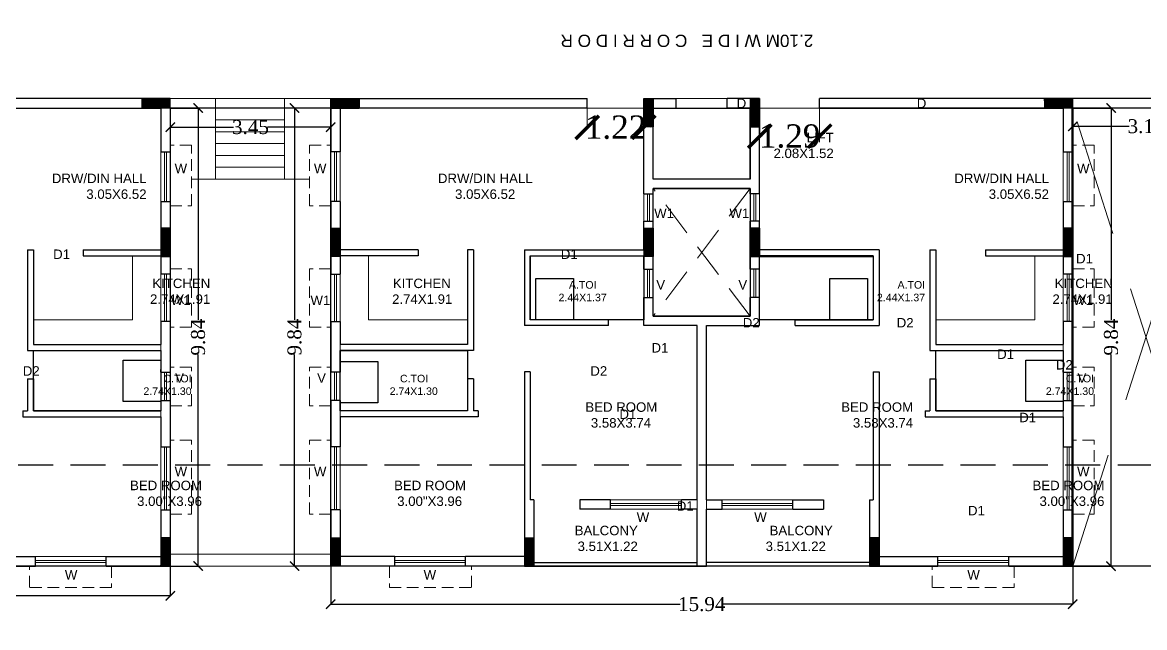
# Model space of a CAD drawing. Header units: metres. Extents: x 0 to 63445, y 32350 to 32804.
# Drawn here: x 63197.13 to 63221.24, y 32778.59 to 32791.59 of the extents above; entities that cross this region are included whole.
import ezdxf

# ---------------------------------------------------------------- set-up
doc = ezdxf.new("R2010")
doc.units = ezdxf.units.M
doc.header["$MEASUREMENT"] = 0
doc.header["$PDMODE"] = 34
doc.header["$PDSIZE"] = -10
for name, pattern in [('CONTINULUS', [0]), ('DASHED', [0.75, 0.5, -0.25]), ('DASHED2', [0.375, 0.25, -0.125])]:
    doc.linetypes.add(name, pattern=pattern)
doc.layers.get('0').update_dxf_attribs({"lineweight": 25})
doc.layers.add('BLK_1_FLR_0_BATH', color=3, linetype='Continuous', plot=False)
doc.layers.add('BLK_1_FLR_0_WATER_CLOSET', color=2, linetype='Continuous', plot=False)
for name, color, linetype, lineweight in [('BLK_1_FLR_0_BLT_UP_AREA', 14, 'DASHED', 9), ('BLK_1_FLR_0_BLT_UP_AREA_DEDUCT', 41, 'DASHED', 9), ('BLK_1_FLR_0_EXIT_WIDTH_DOOR', 7, 'Continuous', 0), ('BLK_1_FLR_0_LIFT_4', 1, 'DASHED', 9), ('BLK_1_FLR_0_UNITFA', 7, 'Continuous', 0), ('colum', 1, 'Continuous', 30), ('COLUMN', 1, 'Continuous', 30), ('DIM', 56, 'Continuous', 20), ('elev', 252, 'Continuous', 20), ('hatch', 251, 'Continuous', 20), ('STEPS', 114, 'Continuous', 20), ('TEXT-2', 65, 'Continuous', 18), ('wall', 7, 'Continuous', 30), ('window', 154, 'Continuous', 9)]:
    doc.layers.add(name, color=color, linetype=linetype, lineweight=lineweight)
doc.layers.add('text', color=65, linetype='Continuous')
doc.styles.add('AutoDCRFont', font='arial.ttf')
doc.styles.get("Standard").update_dxf_attribs({"font": 'arial.ttf', "height": 0.4})
doc.styles.add('TNR', font='times.ttf', dxfattribs={"height": 0.5})
doc.dimstyles.new('ARCHANA', dxfattribs={"dimscale": 0, "dimtxt": 0.5, "dimasz": 0.5, "dimexe": 0, "dimexo": 0, "dimgap": 0, "dimtad": 0, "dimzin": 0, "dimdsep": 46, "dimtxsty": 'TNR', "dimblk": 'ARCHTICK', "dimcen": 0.09, "dimclrd": 36, "dimclre": 36, "dimclrt": 7, "dimadec": 0, "dimazin": 0, "dimtfac": 1, "dimtofl": 0, "dimtmove": 0, "dimatfit": 3, "dimldrblk": 'ARCHTICK', "dimfxl": 1, "dimfrac": 2, "dimtolj": 1, "dimtzin": 0, "dimlwd": -1, "dimlwe": -1, "dimarcsym": 0})

# ---------------------------------------------------------------- blocks, each defined once
blk = doc.blocks.new('A$C7D115503')
at = {"layer": 'COLUMN', "ltscale": 3}
h = blk.add_hatch(dxfattribs=at)
h.set_pattern_fill('ANSI31', color=256, style=0)
h.paths.add_polyline_path([(-14.36, -11.59), (-6.36, -11.59), (-6.36, 12.41), (-14.36, 12.41)])
at = {"layer": 'COLUMN', "ltscale": 0.05}
for p, q in [((-14.36, 12.41), (-6.36, 12.41)), ((-14.36, 12.41), (-14.36, -11.59)), ((-6.36, 12.41), (-6.36, -11.59)), ((-6.36, -11.59), (-14.36, -11.59))]:
    blk.add_line(p, q, dxfattribs=at)
blk = doc.blocks.new('_ArchTick')
at = {"color": 0, "linetype": 'ByBlock', "const_width": 0.15}
blk.add_lwpolyline([(-0.5, -0.5), (0.5, 0.5)], dxfattribs=at)
blk = doc.blocks.new('*D183')
at = {"layer": 'Defpoints', "color": 0, "ltscale": 0.5, "transparency": 16777216}
for p in [(63184.36, 32779.911), (63200.304, 32779.911), (63200.304, 32779.271)]:
    blk.add_point(p, dxfattribs=at)
at = {"layer": 'wall', "color": 36, "ltscale": 0.5, "transparency": 16777216}
for p, q in [((63184.36, 32779.911), (63184.36, 32779.271)), ((63200.304, 32779.911), (63200.304, 32779.271)), ((63184.36, 32779.271), (63191.867, 32779.271)), ((63200.304, 32779.271), (63192.797, 32779.271))]:
    blk.add_line(p, q, dxfattribs=at)
at = {"layer": 'wall', "color": 36, "ltscale": 0.5, "transparency": 16777216, "xscale": 0.2, "yscale": 0.2, "zscale": 0.2, "rotation": 180}
blk.add_blockref('_ArchTick', (63184.36, 32779.271), dxfattribs=at)
at = {"layer": 'wall', "color": 36, "ltscale": 0.5, "transparency": 16777216, "xscale": 0.2, "yscale": 0.2, "zscale": 0.2}
blk.add_blockref('_ArchTick', (63200.304, 32779.271), dxfattribs=at)
at = {"layer": 'wall', "color": 7, "ltscale": 0.5, "transparency": 16777216, "insert": (63192.332, 32779.271), "char_height": 0.5, "attachment_point": 5, "style": 'TNR'}
blk.add_mtext('\\A1;{\\H0.6x;15.94}', dxfattribs=at)
blk = doc.blocks.new('*D184')
at = {"layer": 'Defpoints', "color": 0, "ltscale": 0.5, "transparency": 16777216}
for p in [(63200.304, 32789.75), (63200.902, 32789.75), (63200.304, 32779.912)]:
    blk.add_point(p, dxfattribs=at)
at = {"layer": 'wall', "color": 36, "ltscale": 0.5, "transparency": 16777216}
for p, q in [((63200.304, 32789.75), (63200.902, 32789.75)), ((63200.902, 32789.75), (63200.902, 32785.202)), ((63200.902, 32779.912), (63200.902, 32784.46)), ((63200.304, 32779.912), (63200.902, 32779.912))]:
    blk.add_line(p, q, dxfattribs=at)
at = {"layer": 'wall', "color": 36, "ltscale": 0.5, "transparency": 16777216, "xscale": 0.2, "yscale": 0.2, "zscale": 0.2}
for p, rotation in [((63200.902, 32789.75), 90), ((63200.902, 32779.912), 270)]:
    blk.add_blockref('_ArchTick', p, dxfattribs=dict(at, rotation=rotation))
at = {"layer": 'wall', "color": 7, "ltscale": 0.5, "transparency": 16777216, "insert": (63200.902, 32784.831), "char_height": 0.5, "attachment_point": 5, "rotation": 90, "style": 'TNR'}
blk.add_mtext('\\A1;{\\H0.6x;9.84}', dxfattribs=at)
blk = doc.blocks.new('*D185')
at = {"layer": 'Defpoints', "color": 0, "ltscale": 0.5, "transparency": 16777216}
for p in [(63200.304, 32789.75), (63203.75, 32789.75), (63200.304, 32789.339)]:
    blk.add_point(p, dxfattribs=at)
at = {"layer": 'wall', "color": 36, "ltscale": 0.5, "transparency": 16777216}
for p, q in [((63200.304, 32789.75), (63200.304, 32789.339)), ((63203.75, 32789.75), (63203.75, 32789.339)), ((63200.304, 32789.339), (63201.663, 32789.339)), ((63203.75, 32789.339), (63202.391, 32789.339))]:
    blk.add_line(p, q, dxfattribs=at)
at = {"layer": 'wall', "color": 36, "ltscale": 0.5, "transparency": 16777216, "xscale": 0.2, "yscale": 0.2, "zscale": 0.2, "rotation": 180}
blk.add_blockref('_ArchTick', (63200.304, 32789.339), dxfattribs=at)
at = {"layer": 'wall', "color": 36, "ltscale": 0.5, "transparency": 16777216, "xscale": 0.2, "yscale": 0.2, "zscale": 0.2}
blk.add_blockref('_ArchTick', (63203.75, 32789.339), dxfattribs=at)
at = {"layer": 'wall', "color": 7, "ltscale": 0.5, "transparency": 16777216, "insert": (63202.027, 32789.339), "char_height": 0.5, "attachment_point": 5, "style": 'TNR'}
blk.add_mtext('\\A1;{\\H0.6x;3.45}', dxfattribs=at)
blk = doc.blocks.new('*D186')
at = {"layer": 'Defpoints', "color": 0, "ltscale": 0.5, "transparency": 16777216}
for p in [(63203.75, 32789.75), (63202.973, 32779.912), (63203.75, 32779.912)]:
    blk.add_point(p, dxfattribs=at)
at = {"layer": 'wall', "color": 36, "ltscale": 0.5, "transparency": 16777216}
for p, q in [((63203.75, 32789.75), (63202.973, 32789.75)), ((63202.973, 32789.75), (63202.973, 32785.202)), ((63202.973, 32779.912), (63202.973, 32784.46)), ((63203.75, 32779.912), (63202.973, 32779.912))]:
    blk.add_line(p, q, dxfattribs=at)
at = {"layer": 'wall', "color": 36, "ltscale": 0.5, "transparency": 16777216, "xscale": 0.2, "yscale": 0.2, "zscale": 0.2}
for p, rotation in [((63202.973, 32789.75), 90), ((63202.973, 32779.912), 270)]:
    blk.add_blockref('_ArchTick', p, dxfattribs=dict(at, rotation=rotation))
at = {"layer": 'wall', "color": 7, "ltscale": 0.5, "transparency": 16777216, "insert": (63202.973, 32784.831), "char_height": 0.5, "attachment_point": 5, "rotation": 90, "style": 'TNR'}
blk.add_mtext('\\A1;{\\H0.6x;9.84}', dxfattribs=at)
blk = doc.blocks.new('*D187')
at = {"layer": 'Defpoints', "color": 0, "ltscale": 0.5, "transparency": 16777216}
for p in [(63203.75, 32779.912), (63219.694, 32779.912), (63219.694, 32779.094)]:
    blk.add_point(p, dxfattribs=at)
at = {"layer": 'wall', "color": 36, "ltscale": 0.5, "transparency": 16777216}
for p, q in [((63203.75, 32779.912), (63203.75, 32779.094)), ((63219.694, 32779.912), (63219.694, 32779.094)), ((63203.75, 32779.094), (63211.257, 32779.094)), ((63219.694, 32779.094), (63212.187, 32779.094))]:
    blk.add_line(p, q, dxfattribs=at)
at = {"layer": 'wall', "color": 36, "ltscale": 0.5, "transparency": 16777216, "xscale": 0.2, "yscale": 0.2, "zscale": 0.2, "rotation": 180}
blk.add_blockref('_ArchTick', (63203.75, 32779.094), dxfattribs=at)
at = {"layer": 'wall', "color": 36, "ltscale": 0.5, "transparency": 16777216, "xscale": 0.2, "yscale": 0.2, "zscale": 0.2}
blk.add_blockref('_ArchTick', (63219.694, 32779.094), dxfattribs=at)
at = {"layer": 'wall', "color": 7, "ltscale": 0.5, "transparency": 16777216, "insert": (63211.722, 32779.094), "char_height": 0.5, "attachment_point": 5, "style": 'TNR'}
blk.add_mtext('\\A1;{\\H0.6x;15.94}', dxfattribs=at)
blk = doc.blocks.new('*D188')
at = {"layer": 'Defpoints', "color": 0, "ltscale": 0.5, "transparency": 16777216}
for p in [(63219.694, 32789.75), (63220.518, 32789.75), (63219.694, 32779.911)]:
    blk.add_point(p, dxfattribs=at)
at = {"layer": 'wall', "color": 36, "ltscale": 0.5, "transparency": 16777216}
for p, q in [((63219.694, 32789.75), (63220.518, 32789.75)), ((63220.518, 32789.75), (63220.518, 32785.202)), ((63220.518, 32779.911), (63220.518, 32784.46)), ((63219.694, 32779.911), (63220.518, 32779.911))]:
    blk.add_line(p, q, dxfattribs=at)
at = {"layer": 'wall', "color": 36, "ltscale": 0.5, "transparency": 16777216, "xscale": 0.2, "yscale": 0.2, "zscale": 0.2}
for p, rotation in [((63220.518, 32789.75), 90), ((63220.518, 32779.911), 270)]:
    blk.add_blockref('_ArchTick', p, dxfattribs=dict(at, rotation=rotation))
at = {"layer": 'wall', "color": 7, "ltscale": 0.5, "transparency": 16777216, "insert": (63220.518, 32784.831), "char_height": 0.5, "attachment_point": 5, "rotation": 90, "style": 'TNR'}
blk.add_mtext('\\A1;{\\H0.6x;9.84}', dxfattribs=at)
blk = doc.blocks.new('*D189')
at = {"layer": 'Defpoints', "color": 0, "ltscale": 0.5, "transparency": 16777216}
for p in [(63219.694, 32789.75), (63222.843, 32789.75), (63219.694, 32789.358)]:
    blk.add_point(p, dxfattribs=at)
at = {"layer": 'wall', "color": 36, "ltscale": 0.5, "transparency": 16777216}
for p, q in [((63219.694, 32789.75), (63219.694, 32789.358)), ((63222.843, 32789.75), (63222.843, 32789.358)), ((63219.694, 32789.358), (63220.904, 32789.358)), ((63222.843, 32789.358), (63221.632, 32789.358))]:
    blk.add_line(p, q, dxfattribs=at)
at = {"layer": 'wall', "color": 36, "ltscale": 0.5, "transparency": 16777216, "xscale": 0.2, "yscale": 0.2, "zscale": 0.2, "rotation": 180}
blk.add_blockref('_ArchTick', (63219.694, 32789.358), dxfattribs=at)
at = {"layer": 'wall', "color": 36, "ltscale": 0.5, "transparency": 16777216, "xscale": 0.2, "yscale": 0.2, "zscale": 0.2}
blk.add_blockref('_ArchTick', (63222.843, 32789.358), dxfattribs=at)
at = {"layer": 'wall', "color": 7, "ltscale": 0.5, "transparency": 16777216, "insert": (63221.268, 32789.358), "char_height": 0.5, "attachment_point": 5, "style": 'TNR'}
blk.add_mtext('\\A1;{\\H0.6x;3.15}', dxfattribs=at)
blk = doc.blocks.new('*D487')
at = {"layer": 'Defpoints', "color": 0, "ltscale": 3, "transparency": 16777216}
for p in [(0.832, 32781.665), (63266.619, 32781.665), (0, 32768.914)]:
    blk.add_point(p, dxfattribs=at)
at = {"layer": 'DIM', "ltscale": 3, "transparency": 16777216}
for p, q in [((5.832, 32781.665), (0.832, 32781.665)), ((0.832, 32781.665), (0.832, 32775.684)), ((0.832, 32768.914), (0.832, 32774.895)), ((0, 32768.914), (0.832, 32768.914))]:
    blk.add_line(p, q, dxfattribs=at)
at = {"layer": 'DIM', "ltscale": 3, "transparency": 16777216, "xscale": 0.05, "yscale": 0.05, "zscale": 0.05}
for p, rotation in [((0.832, 32781.665), 90), ((0.832, 32768.914), 270)]:
    blk.add_blockref('_ArchTick', p, dxfattribs=dict(at, rotation=rotation))
at = {"layer": 'DIM', "color": 7, "ltscale": 3, "transparency": 16777216, "insert": (0.832, 32775.289), "char_height": 0.4, "attachment_point": 5, "rotation": 90}
blk.add_mtext('\\A1;{\\H0.6x;12.75}', dxfattribs=at)
blk = doc.blocks.new('*D492')
at = {"layer": 'Defpoints', "color": 0, "ltscale": 3, "transparency": 16777216}
for p in [(0.832, 32800.914), (63266.308, 32800.914), (0, 32788.163)]:
    blk.add_point(p, dxfattribs=at)
at = {"layer": 'DIM', "ltscale": 3, "transparency": 16777216}
for p, q in [((5.832, 32800.914), (0.832, 32800.914)), ((0.832, 32800.914), (0.832, 32794.933)), ((0.832, 32788.163), (0.832, 32794.144)), ((0, 32788.163), (0.832, 32788.163))]:
    blk.add_line(p, q, dxfattribs=at)
at = {"layer": 'DIM', "ltscale": 3, "transparency": 16777216, "xscale": 0.05, "yscale": 0.05, "zscale": 0.05}
for p, rotation in [((0.832, 32800.914), 90), ((0.832, 32788.163), 270)]:
    blk.add_blockref('_ArchTick', p, dxfattribs=dict(at, rotation=rotation))
at = {"layer": 'DIM', "color": 7, "ltscale": 3, "transparency": 16777216, "insert": (0.832, 32794.538), "char_height": 0.4, "attachment_point": 5, "rotation": 90}
blk.add_mtext('\\A1;{\\H0.6x;12.75}', dxfattribs=at)
blk = doc.blocks.new('*D542')
at = {"layer": 'BLK_1_FLR_0_EXIT_WIDTH_DOOR', "color": 36, "ltscale": 0.5, "transparency": 16777216}
for p, q in [((63209.262, 32789.953), (63209.262, 32789.335)), ((63210.477, 32789.953), (63210.477, 32789.335)), ((63209.262, 32789.335), (63209.282, 32789.335)), ((63210.477, 32789.335), (63210.457, 32789.335))]:
    blk.add_line(p, q, dxfattribs=at)
at = {"layer": 'Defpoints', "color": 0, "ltscale": 0.5, "transparency": 16777216}
for p in [(63209.262, 32789.953), (63210.477, 32789.953), (63210.477, 32789.335)]:
    blk.add_point(p, dxfattribs=at)
at = {"layer": 'BLK_1_FLR_0_EXIT_WIDTH_DOOR', "color": 36, "ltscale": 0.5, "transparency": 16777216, "xscale": 0.5, "yscale": 0.5, "zscale": 0.5, "rotation": 180}
blk.add_blockref('_ArchTick', (63209.262, 32789.335), dxfattribs=at)
at = {"layer": 'BLK_1_FLR_0_EXIT_WIDTH_DOOR', "color": 36, "ltscale": 0.5, "transparency": 16777216, "xscale": 0.5, "yscale": 0.5, "zscale": 0.5}
blk.add_blockref('_ArchTick', (63210.477, 32789.335), dxfattribs=at)
at = {"layer": 'BLK_1_FLR_0_EXIT_WIDTH_DOOR', "color": 7, "ltscale": 0.5, "transparency": 16777216, "insert": (63209.87, 32789.335), "char_height": 0.5, "attachment_point": 5, "style": 'TNR'}
blk.add_mtext('\\A1;1.22', dxfattribs=at)
blk = doc.blocks.new('*D544')
at = {"layer": 'BLK_1_FLR_0_EXIT_WIDTH_DOOR', "color": 36, "ltscale": 0.5, "transparency": 16777216}
for p, q in [((63212.967, 32789.953), (63212.967, 32789.145)), ((63214.255, 32789.953), (63214.255, 32789.145)), ((63212.967, 32789.145), (63213.024, 32789.145)), ((63214.255, 32789.145), (63214.198, 32789.145))]:
    blk.add_line(p, q, dxfattribs=at)
at = {"layer": 'Defpoints', "color": 0, "ltscale": 0.5, "transparency": 16777216}
for p in [(63212.967, 32789.953), (63214.255, 32789.953), (63214.255, 32789.145)]:
    blk.add_point(p, dxfattribs=at)
at = {"layer": 'BLK_1_FLR_0_EXIT_WIDTH_DOOR', "color": 36, "ltscale": 0.5, "transparency": 16777216, "xscale": 0.5, "yscale": 0.5, "zscale": 0.5, "rotation": 180}
blk.add_blockref('_ArchTick', (63212.967, 32789.145), dxfattribs=at)
at = {"layer": 'BLK_1_FLR_0_EXIT_WIDTH_DOOR', "color": 36, "ltscale": 0.5, "transparency": 16777216, "xscale": 0.5, "yscale": 0.5, "zscale": 0.5}
blk.add_blockref('_ArchTick', (63214.255, 32789.145), dxfattribs=at)
at = {"layer": 'BLK_1_FLR_0_EXIT_WIDTH_DOOR', "color": 7, "ltscale": 0.5, "transparency": 16777216, "insert": (63213.611, 32789.145), "char_height": 0.5, "attachment_point": 5, "style": 'TNR'}
blk.add_mtext('\\A1;1.29', dxfattribs=at)

msp = doc.modelspace()

# ---------------------------------------------------------------- linework, layer by layer
at = {"layer": 'BLK_1_FLR_0_BATH', "color": 3}
for points in [[(63210.4774, 32785.2034), (63208.0389, 32785.2034), (63208.0389, 32786.575), (63210.4774, 32786.575)], [(63215.4052, 32785.2034), (63212.9667, 32785.2034), (63212.9667, 32786.5623), (63215.4052, 32786.5623)], [(63200.101, 32783.2451), (63197.3615, 32783.2451), (63197.3615, 32784.5417), (63200.101, 32784.5417)], [(63206.6926, 32783.2451), (63203.9532, 32783.2451), (63203.9532, 32784.5417), (63206.6926, 32784.5417)], [(63219.4908, 32783.2451), (63216.7513, 32783.2451), (63216.7513, 32784.5417), (63219.4908, 32784.5417)]]:
    msp.add_lwpolyline(points, close=True, dxfattribs=at)
at = {"layer": 'BLK_1_FLR_0_BLT_UP_AREA', "color": 14, "linetype": 'CONTINULUS', "ltscale": 0.05}
msp.add_lwpolyline([(63184.3347, 32779.9114), (63233.1315, 32779.9114), (63233.1315, 32781.5203), (63233.7411, 32781.5203), (63233.7411, 32783.3703), (63234.2507, 32783.3703), (63234.2507, 32789.8009), (63233.1315, 32789.8009), (63233.1315, 32792.2394), (63234.2507, 32792.2394), (63234.2507, 32798.67), (63233.7411, 32798.67), (63233.7411, 32800.52), (63233.1315, 32800.52), (63233.1315, 32802.1289), (63170.8719, 32802.1289)], dxfattribs=at)
at = {"layer": 'BLK_1_FLR_0_BLT_UP_AREA_DEDUCT', "color": 14, "linetype": 'Continuous'}
for points in [[(63203.7499, 32779.9125), (63200.3042, 32779.9125), (63200.3042, 32789.7501), (63203.7499, 32789.7501)], [(63222.8249, 32779.9114), (63219.6764, 32779.9114), (63219.6764, 32789.7501), (63222.8249, 32789.7501)], [(63212.7634, 32788.0228), (63210.6806, 32788.0228), (63210.6806, 32785.2796), (63212.7634, 32785.2796)]]:
    msp.add_lwpolyline(points, close=True, dxfattribs=at)
at = {"layer": 'BLK_1_FLR_0_LIFT_4', "color": 2, "linetype": 'CONTINULUS', "ltscale": 0.05}
msp.add_lwpolyline([(63212.7634, 32789.7501), (63210.6806, 32789.7501), (63210.6806, 32788.226), (63212.7634, 32788.226)], close=True, dxfattribs=at)
at = {"layer": 'BLK_1_FLR_0_UNITFA', "color": 3, "ltscale": 0.5}
for points in [[(63192.4338, 32779.9887), (63192.4338, 32785.0764), (63193.5768, 32785.0764), (63193.5768, 32789.7501), (63200.101, 32789.7501), (63200.101, 32780.1157), (63196.0661, 32780.1157), (63196.0661, 32779.9887), (63192.4338, 32779.9887)], [(63211.6204, 32779.9887), (63211.6204, 32785.0764), (63210.4773, 32785.0764), (63210.4773, 32789.7501), (63203.9532, 32789.7501), (63203.9532, 32780.1157), (63207.9881, 32780.1157), (63207.9881, 32779.9887), (63211.6204, 32779.9887)], [(63211.8236, 32779.9887), (63211.8236, 32785.0764), (63212.9666, 32785.0764), (63212.9666, 32789.7501), (63219.4908, 32789.7501), (63219.4908, 32780.1157), (63215.4559, 32780.1157), (63215.4559, 32779.9887), (63211.8236, 32779.9887)]]:
    msp.add_lwpolyline(points, close=True, dxfattribs=at)
at = {"layer": 'BLK_1_FLR_0_WATER_CLOSET', "color": 3}
for points in [[(63208.9689, 32785.2034), (63208.1603, 32785.2034), (63208.1603, 32786.0883), (63208.9689, 32786.0883)], [(63215.2804, 32785.2034), (63214.4717, 32785.2034), (63214.4717, 32786.0883), (63215.2804, 32786.0883)], [(63200.101, 32783.4509), (63199.2923, 32783.4509), (63199.2923, 32784.3359), (63200.101, 32784.3359)], [(63204.7619, 32783.4194), (63203.9532, 32783.4194), (63203.9532, 32784.3043), (63204.7619, 32784.3043)], [(63219.4908, 32783.4509), (63218.6821, 32783.4509), (63218.6821, 32784.3359), (63219.4908, 32784.3359)]]:
    msp.add_lwpolyline(points, close=True, dxfattribs=at)
at = {"layer": 'colum', "linetype": 'DASHED2', "ltscale": 3}
msp.add_lwpolyline([(63167.7841, 32782.0871), (63236.3738, 32782.0871)], dxfattribs=at)
at = {"layer": 'elev', "linetype": 'DASHED2', "ltscale": 3}
for p, q in [((63212.7634, 32785.2796), (63210.6806, 32788.0228)), ((63212.7634, 32788.0228), (63210.6806, 32785.2796))]:
    msp.add_line(p, q, dxfattribs=at)
at = {"layer": 'elev', "ltscale": 0.05}
for p, q in [((63199.4914, 32786.575), (63199.4914, 32785.2034)), ((63204.5628, 32786.575), (63204.5628, 32785.2034)), ((63218.8812, 32786.575), (63218.8812, 32785.2034)), ((63197.3615, 32785.2034), (63199.4914, 32785.2034)), ((63206.6926, 32785.2034), (63204.5628, 32785.2034)), ((63216.7513, 32785.2034), (63218.8812, 32785.2034))]:
    msp.add_line(p, q, dxfattribs=at)
at = {"layer": 'hatch'}
for p, q in [((63212.2681, 32789.9533), (63211.0489, 32789.9533)), ((63212.2681, 32789.7501), (63211.0489, 32789.7501))]:
    msp.add_line(p, q, dxfattribs=at)
at = {"layer": 'hatch', "linetype": 'DASHED2', "ltscale": 10}
for p, q in [((63222.8426, 32779.9114), (63219.694, 32789.7501)), ((63219.694, 32779.9125), (63222.8426, 32789.7501))]:
    msp.add_line(p, q, dxfattribs=at)
at = {"layer": 'STEPS'}
for p, q in [((63203.7499, 32789.9533), (63200.3042, 32789.9533)), ((63201.2745, 32789.9533), (63201.2745, 32788.226)), ((63202.7542, 32789.9533), (63202.7542, 32788.226)), ((63203.7499, 32789.7501), (63200.3042, 32789.7501)), ((63202.7542, 32789.4961), (63201.2745, 32789.4961)), ((63202.7542, 32789.2421), (63201.2745, 32789.2421)), ((63202.7542, 32788.9881), (63201.2745, 32788.9881)), ((63202.7542, 32788.7341), (63201.2745, 32788.7341)), ((63202.7542, 32788.4801), (63201.2745, 32788.4801)), ((63201.2745, 32788.226), (63200.7614, 32788.226)), ((63202.7542, 32788.226), (63201.2745, 32788.226)), ((63202.7542, 32788.226), (63203.2927, 32788.226)), ((63200.3042, 32780.1665), (63203.7499, 32780.1665)), ((63200.3042, 32779.9125), (63203.7499, 32779.9125))]:
    msp.add_line(p, q, dxfattribs=at)
at = {"layer": 'wall', "ltscale": 0.5}
for p, q in [((63199.6946, 32789.9533), (63194.7922, 32789.9533)), ((63204.3596, 32789.9533), (63209.262, 32789.9533))]:
    msp.add_line(p, q, dxfattribs=at)
at = {"layer": 'wall', "ltscale": 0.05}
for p, q in [((63209.262, 32789.7501), (63209.262, 32789.9533)), ((63210.4773, 32787.9045), (63210.4773, 32789.9533)), ((63212.9666, 32787.9045), (63212.9666, 32789.9533)), ((63214.2547, 32789.7501), (63214.2547, 32789.9533)), ((63194.7922, 32789.7501), (63200.101, 32789.7501)), ((63200.101, 32789.7501), (63200.101, 32788.8121)), ((63200.3042, 32789.7501), (63200.3042, 32788.8121)), ((63203.7499, 32789.7501), (63203.7499, 32788.8121)), ((63203.9532, 32789.7501), (63203.9532, 32788.8121)), ((63209.262, 32789.7501), (63203.9532, 32789.7501)), ((63210.6806, 32788.226), (63210.6806, 32789.7501)), ((63212.7634, 32788.226), (63212.7634, 32789.7501)), ((63214.2547, 32789.7501), (63219.4908, 32789.7501)), ((63219.4908, 32789.7501), (63219.4908, 32788.8121)), ((63219.694, 32789.7501), (63219.694, 32788.8121)), ((63210.6806, 32787.9045), (63210.6806, 32788.0228)), ((63212.7634, 32787.9045), (63212.7634, 32788.0228)), ((63200.101, 32787.7452), (63200.101, 32786.702)), ((63200.3042, 32787.7452), (63200.3042, 32786.1815)), ((63203.7499, 32787.7452), (63203.7499, 32786.1815)), ((63203.9532, 32787.7452), (63203.9532, 32786.702)), ((63219.4908, 32787.7452), (63219.4908, 32786.702)), ((63219.694, 32787.7452), (63219.694, 32786.1815)), ((63210.4773, 32786.702), (63210.4773, 32787.3203)), ((63210.6806, 32786.2873), (63210.6806, 32787.3203)), ((63212.7634, 32786.2873), (63212.7634, 32787.3203)), ((63212.9666, 32786.702), (63212.9666, 32787.3203)), ((63197.2345, 32786.702), (63197.2345, 32784.5417)), ((63197.2345, 32786.702), (63197.3615, 32786.702)), ((63197.3615, 32786.702), (63197.3615, 32784.6687)), ((63198.4283, 32786.702), (63198.4283, 32786.575)), ((63198.4283, 32786.702), (63200.101, 32786.702)), ((63205.6258, 32786.702), (63203.9532, 32786.702)), ((63205.6258, 32786.702), (63205.6258, 32786.575)), ((63206.6926, 32786.702), (63206.6926, 32784.6687)), ((63206.8196, 32786.702), (63206.6926, 32786.702)), ((63206.8196, 32786.702), (63206.8196, 32784.5417)), ((63207.9119, 32786.702), (63207.9119, 32785.0764)), ((63207.9119, 32786.702), (63210.4773, 32786.702)), ((63215.5321, 32786.702), (63212.9666, 32786.702)), ((63215.5321, 32786.702), (63215.5321, 32785.0764)), ((63216.6243, 32786.702), (63216.6243, 32784.5417)), ((63216.6243, 32786.702), (63216.7513, 32786.702)), ((63216.7513, 32786.702), (63216.7513, 32784.6687)), ((63217.8182, 32786.702), (63217.8182, 32786.575)), ((63217.8182, 32786.702), (63219.4908, 32786.702)), ((63198.4283, 32786.575), (63200.101, 32786.575)), ((63200.101, 32786.575), (63200.101, 32786.1815)), ((63203.9532, 32786.575), (63203.9532, 32786.1815)), ((63205.6258, 32786.575), (63203.9532, 32786.575)), ((63208.0389, 32786.575), (63208.0389, 32785.2034)), ((63208.0389, 32786.575), (63210.4773, 32786.575)), ((63210.4773, 32786.2873), (63210.4773, 32786.575)), ((63215.4051, 32786.575), (63212.9666, 32786.575)), ((63212.9666, 32786.2873), (63212.9666, 32786.575)), ((63215.4051, 32786.575), (63215.4051, 32785.2034)), ((63217.8182, 32786.575), (63219.4908, 32786.575)), ((63219.4908, 32786.575), (63219.4908, 32786.1815)), ((63210.4773, 32785.0764), (63210.4773, 32785.6777)), ((63210.6806, 32785.2796), (63210.6806, 32785.6777)), ((63212.7634, 32785.2796), (63212.7634, 32785.6777)), ((63212.9666, 32785.0764), (63212.9666, 32785.6777)), ((63209.7153, 32785.2034), (63208.0389, 32785.2034)), ((63209.7153, 32785.0764), (63209.7153, 32785.2034)), ((63210.6806, 32785.2796), (63212.7634, 32785.2796)), ((63213.7286, 32785.2034), (63215.4051, 32785.2034)), ((63213.7286, 32785.0764), (63213.7286, 32785.2034)), ((63200.101, 32785.1655), (63200.101, 32784.6687)), ((63200.3042, 32785.1655), (63200.3042, 32784.0767)), ((63203.7499, 32785.1655), (63203.7499, 32784.0767)), ((63203.9532, 32785.1655), (63203.9532, 32784.6687)), ((63209.7153, 32785.0764), (63207.9119, 32785.0764)), ((63211.6204, 32785.0764), (63210.4773, 32785.0764)), ((63211.6204, 32781.3349), (63211.6204, 32785.0764)), ((63211.6204, 32781.3349), (63211.6204, 32785.0764)), ((63211.8236, 32785.0764), (63212.9666, 32785.0764)), ((63211.8236, 32781.3349), (63211.8236, 32785.0764)), ((63211.8236, 32781.3349), (63211.8236, 32785.0764)), ((63213.7286, 32785.0764), (63215.5321, 32785.0764)), ((63219.4908, 32785.1655), (63219.4908, 32784.6687)), ((63219.694, 32785.1655), (63219.694, 32784.0767)), ((63197.2345, 32784.5417), (63200.101, 32784.5417)), ((63197.3615, 32784.6687), (63200.101, 32784.6687)), ((63200.101, 32784.5417), (63200.101, 32784.0767)), ((63206.6926, 32784.6687), (63203.9532, 32784.6687)), ((63203.9532, 32784.5417), (63203.9532, 32784.0767)), ((63206.8196, 32784.5417), (63203.9532, 32784.5417)), ((63216.6243, 32784.5417), (63219.4908, 32784.5417)), ((63216.7513, 32784.6687), (63219.4908, 32784.6687)), ((63219.4908, 32784.5417), (63219.4908, 32784.0767)), ((63208.0389, 32784.0857), (63207.9119, 32784.0857)), ((63208.0389, 32784.0857), (63207.9119, 32784.0857)), ((63207.9119, 32784.0857), (63207.9119, 32780.5221)), ((63208.0389, 32784.0857), (63208.0389, 32781.3349)), ((63215.4051, 32784.0857), (63215.5321, 32784.0857)), ((63215.4051, 32784.0857), (63215.5321, 32784.0857)), ((63215.4051, 32784.0857), (63215.4051, 32781.3349)), ((63215.5321, 32784.0857), (63215.5321, 32780.5221)), ((63197.2345, 32783.9321), (63197.3615, 32783.9321)), ((63197.2345, 32783.9321), (63197.2345, 32783.2451)), ((63197.3615, 32783.9321), (63197.3615, 32783.2451)), ((63206.8196, 32783.9321), (63206.6926, 32783.9321)), ((63206.6926, 32783.9321), (63206.6926, 32783.2451)), ((63206.8196, 32783.9321), (63206.8196, 32783.2451)), ((63216.6243, 32783.9321), (63216.7513, 32783.9321)), ((63216.6243, 32783.9321), (63216.6243, 32783.2451)), ((63216.7513, 32783.9321), (63216.7513, 32783.2451)), ((63200.101, 32783.4671), (63200.101, 32783.2451)), ((63200.3042, 32783.4671), (63200.3042, 32782.4736)), ((63203.7499, 32783.4671), (63203.7499, 32782.4736)), ((63203.9532, 32783.4671), (63203.9532, 32783.2451)), ((63219.4908, 32783.4671), (63219.4908, 32783.2451)), ((63219.694, 32783.4671), (63219.694, 32782.4736)), ((63197.1329, 32783.2451), (63197.2345, 32783.2451)), ((63197.1329, 32783.2451), (63197.1329, 32783.1181)), ((63197.1329, 32783.1181), (63200.101, 32783.1181)), ((63197.2345, 32783.1181), (63200.101, 32783.1181)), ((63197.3615, 32783.2451), (63200.101, 32783.2451)), ((63197.3615, 32783.2451), (63200.101, 32783.2451)), ((63200.101, 32783.1181), (63200.101, 32782.4736)), ((63206.6926, 32783.2451), (63203.9532, 32783.2451)), ((63206.6926, 32783.2451), (63203.9532, 32783.2451)), ((63203.9532, 32783.1181), (63203.9532, 32782.4736)), ((63206.8196, 32783.1181), (63203.9532, 32783.1181)), ((63206.9212, 32783.1181), (63203.9532, 32783.1181)), ((63206.9212, 32783.2451), (63206.8196, 32783.2451)), ((63206.9212, 32783.2451), (63206.9212, 32783.1181)), ((63216.5227, 32783.2451), (63216.6243, 32783.2451)), ((63216.5227, 32783.2451), (63216.5227, 32783.1181)), ((63216.5227, 32783.1181), (63219.4908, 32783.1181)), ((63216.6243, 32783.1181), (63219.4908, 32783.1181)), ((63216.7513, 32783.2451), (63219.4908, 32783.2451)), ((63216.7513, 32783.2451), (63219.4908, 32783.2451)), ((63219.4908, 32783.1181), (63219.4908, 32782.4736)), ((63208.1151, 32781.3349), (63208.0389, 32781.3349)), ((63208.1151, 32781.3349), (63208.1151, 32780.5221)), ((63209.7616, 32781.3349), (63209.1057, 32781.3349)), ((63209.1057, 32781.3349), (63209.1057, 32781.1317)), ((63211.6204, 32781.3349), (63211.2857, 32781.3349)), ((63211.8236, 32781.3349), (63212.1583, 32781.3349)), ((63213.6823, 32781.3349), (63214.3383, 32781.3349)), ((63214.3383, 32781.3349), (63214.3383, 32781.1317)), ((63215.3289, 32781.3349), (63215.4051, 32781.3349)), ((63215.3289, 32781.3349), (63215.3289, 32780.5221)), ((63200.101, 32781.1199), (63200.101, 32780.1157)), ((63200.3042, 32781.1199), (63200.3042, 32779.9125)), ((63203.7499, 32781.1199), (63203.7499, 32779.9125)), ((63203.9532, 32781.1199), (63203.9532, 32780.1157)), ((63209.7616, 32781.1317), (63209.1057, 32781.1317)), ((63211.6204, 32781.1317), (63211.2857, 32781.1317)), ((63211.6204, 32779.9125), (63211.6204, 32781.1317)), ((63211.6204, 32779.9125), (63211.6204, 32781.1317)), ((63211.8236, 32781.1317), (63212.1583, 32781.1317)), ((63211.8236, 32779.9125), (63211.8236, 32781.1317)), ((63211.8236, 32779.9125), (63211.8236, 32781.1317)), ((63213.6823, 32781.1317), (63214.3383, 32781.1317)), ((63219.4908, 32781.1199), (63219.4908, 32780.1157)), ((63219.694, 32781.1199), (63219.694, 32779.9125)), ((63207.9119, 32780.5221), (63207.9119, 32779.9125)), ((63207.9881, 32780.5221), (63207.9881, 32779.9887)), ((63215.4559, 32780.5221), (63215.4559, 32779.9887)), ((63215.5321, 32780.5221), (63215.5321, 32779.9125)), ((63196.1423, 32780.1157), (63197.4045, 32780.1157)), ((63198.9285, 32780.1157), (63200.101, 32780.1157)), ((63198.9285, 32780.1157), (63198.9285, 32780.103)), ((63205.1256, 32780.1157), (63203.9532, 32780.1157)), ((63205.1256, 32780.1157), (63205.1256, 32780.103)), ((63207.9119, 32780.1157), (63206.6496, 32780.1157)), ((63215.5321, 32780.1157), (63216.7943, 32780.1157)), ((63218.3184, 32780.1157), (63219.4908, 32780.1157)), ((63218.3184, 32780.1157), (63218.3184, 32780.103)), ((63196.1423, 32779.9125), (63197.4045, 32779.9125)), ((63198.9285, 32779.9125), (63200.3042, 32779.9125)), ((63205.1256, 32779.9125), (63203.7499, 32779.9125)), ((63207.9119, 32779.9125), (63206.6496, 32779.9125)), ((63207.9119, 32779.9125), (63211.6204, 32779.9125)), ((63207.9881, 32779.9887), (63211.6204, 32779.9887)), ((63211.8236, 32779.9125), (63211.6204, 32779.9125)), ((63211.6204, 32779.9125), (63211.8236, 32779.9125)), ((63211.6204, 32779.9125), (63211.8236, 32779.9125)), ((63211.8236, 32779.9125), (63211.6204, 32779.9125)), ((63215.4559, 32779.9887), (63211.8236, 32779.9887)), ((63215.5321, 32779.9125), (63211.8236, 32779.9125)), ((63215.5321, 32779.9125), (63216.7943, 32779.9125)), ((63218.3184, 32779.9125), (63219.694, 32779.9125))]:
    msp.add_line(p, q, dxfattribs=at)
at = {"layer": 'wall'}
for p, q in [((63210.4773, 32789.9533), (63211.1759, 32789.9533)), ((63211.1759, 32789.7501), (63211.1759, 32789.9533)), ((63212.9666, 32789.9533), (63212.2681, 32789.9533)), ((63212.2681, 32789.7501), (63212.2681, 32789.9533)), ((63222.8426, 32789.9533), (63214.2547, 32789.9533)), ((63210.6806, 32789.7501), (63211.1759, 32789.7501)), ((63212.7634, 32789.7501), (63212.2681, 32789.7501)), ((63222.8426, 32789.7501), (63214.2547, 32789.7501)), ((63212.7634, 32788.226), (63210.6806, 32788.226)), ((63212.7634, 32788.0228), (63210.6806, 32788.0228)), ((63222.8426, 32779.9114), (63219.694, 32779.9114))]:
    msp.add_line(p, q, dxfattribs=at)
at = {"layer": 'wall', "ltscale": 3}
for p, q in [((63200.101, 32788.8121), (63200.3042, 32788.8121)), ((63203.9532, 32788.8121), (63203.7499, 32788.8121)), ((63219.4908, 32788.8121), (63219.694, 32788.8121)), ((63210.4773, 32787.9045), (63210.6806, 32787.9045)), ((63212.9666, 32787.9045), (63212.7634, 32787.9045)), ((63200.101, 32787.7452), (63200.3042, 32787.7452)), ((63203.9532, 32787.7452), (63203.7499, 32787.7452)), ((63219.4908, 32787.7452), (63219.694, 32787.7452)), ((63210.4773, 32787.3203), (63210.6806, 32787.3203)), ((63212.9666, 32787.3203), (63212.7634, 32787.3203)), ((63200.3042, 32786.1815), (63200.101, 32786.1815)), ((63203.7499, 32786.1815), (63203.9532, 32786.1815)), ((63210.4773, 32786.2873), (63210.6806, 32786.2873)), ((63212.9666, 32786.2873), (63212.7634, 32786.2873)), ((63219.694, 32786.1815), (63219.4908, 32786.1815)), ((63210.4773, 32785.6777), (63210.6806, 32785.6777)), ((63212.9666, 32785.6777), (63212.7634, 32785.6777)), ((63200.3042, 32785.1655), (63200.101, 32785.1655)), ((63203.7499, 32785.1655), (63203.9532, 32785.1655)), ((63219.694, 32785.1655), (63219.4908, 32785.1655)), ((63200.101, 32784.0767), (63200.3042, 32784.0767)), ((63203.9532, 32784.0767), (63203.7499, 32784.0767)), ((63219.4908, 32784.0767), (63219.694, 32784.0767)), ((63200.101, 32783.4671), (63200.3042, 32783.4671)), ((63203.9532, 32783.4671), (63203.7499, 32783.4671)), ((63219.4908, 32783.4671), (63219.694, 32783.4671)), ((63200.101, 32782.4736), (63200.3042, 32782.4736)), ((63203.9532, 32782.4736), (63203.7499, 32782.4736)), ((63219.4908, 32782.4736), (63219.694, 32782.4736)), ((63209.7616, 32781.1317), (63209.7616, 32781.3349)), ((63211.2857, 32781.1317), (63211.2857, 32781.3349)), ((63212.1583, 32781.1317), (63212.1583, 32781.3349)), ((63213.6823, 32781.1317), (63213.6823, 32781.3349)), ((63200.101, 32781.1199), (63200.3042, 32781.1199)), ((63203.9532, 32781.1199), (63203.7499, 32781.1199)), ((63219.4908, 32781.1199), (63219.694, 32781.1199)), ((63197.4045, 32779.9125), (63197.4045, 32780.1157)), ((63198.9285, 32779.9125), (63198.9285, 32780.1157)), ((63205.1256, 32779.9125), (63205.1256, 32780.1157)), ((63206.6496, 32779.9125), (63206.6496, 32780.1157)), ((63216.7943, 32779.9125), (63216.7943, 32780.1157)), ((63218.3184, 32779.9125), (63218.3184, 32780.1157))]:
    msp.add_line(p, q, dxfattribs=at)
at = {"layer": 'wall', "ltscale": 0.1}
for p, q in [((63210.4773, 32786.2873), (63210.4773, 32786.345)), ((63212.9666, 32786.2873), (63212.9666, 32786.345)), ((63200.101, 32784.0767), (63200.101, 32784.1344)), ((63203.9532, 32784.0767), (63203.9532, 32784.1344)), ((63219.4908, 32784.0767), (63219.4908, 32784.1344))]:
    msp.add_line(p, q, dxfattribs=at)
at = {"layer": 'wall', "ltscale": 0.5}
msp.add_lwpolyline([(63222.8426, 32789.7501), (63219.694, 32789.7501), (63219.694, 32779.9114), (63203.7499, 32779.9125), (63203.7499, 32789.7501), (63200.3042, 32789.7501), (63200.3042, 32779.9114), (63184.3601, 32779.9114)], dxfattribs=at)
for points in [[(63210.6806, 32789.7501), (63212.7634, 32789.7501), (63212.7634, 32788.226), (63210.6806, 32788.226)], [(63210.6806, 32788.0228), (63212.7634, 32788.0228), (63212.7634, 32785.2796), (63210.6806, 32785.2796)]]:
    msp.add_lwpolyline(points, close=True, dxfattribs=at)
at = {"layer": 'window'}
for p, q in [((63200.101, 32788.8121), (63200.101, 32787.7452)), ((63200.1809, 32788.8068), (63200.1809, 32787.7462)), ((63200.2242, 32788.8068), (63200.2243, 32787.7462)), ((63200.3042, 32788.8068), (63200.3042, 32787.7462)), ((63203.7499, 32788.8068), (63203.7499, 32787.7462)), ((63203.8299, 32788.8068), (63203.8299, 32787.7462)), ((63203.8732, 32788.8068), (63203.8732, 32787.7462)), ((63203.9532, 32788.8121), (63203.9532, 32787.7452)), ((63219.4908, 32788.8121), (63219.4908, 32787.7452)), ((63219.5708, 32788.8068), (63219.5708, 32787.7462)), ((63219.6141, 32788.8068), (63219.6141, 32787.7462)), ((63219.694, 32788.8068), (63219.694, 32787.7462)), ((63210.4773, 32787.9045), (63210.4773, 32787.3212)), ((63210.5573, 32787.8992), (63210.5573, 32787.3212)), ((63210.6006, 32787.8992), (63210.6006, 32787.3212)), ((63210.6806, 32787.8992), (63210.6806, 32787.3212)), ((63212.7634, 32787.8992), (63212.7634, 32787.3212)), ((63212.8433, 32787.8992), (63212.8433, 32787.3212)), ((63212.8867, 32787.8992), (63212.8867, 32787.3212)), ((63212.9666, 32787.9045), (63212.9666, 32787.3212)), ((63200.101, 32785.1655), (63200.101, 32786.1815)), ((63200.1809, 32785.1655), (63200.1809, 32786.1815)), ((63200.2242, 32785.1655), (63200.2242, 32786.1815)), ((63200.3042, 32785.1655), (63200.3042, 32786.1815)), ((63203.7499, 32785.1655), (63203.7499, 32786.1815)), ((63203.8299, 32785.1655), (63203.8299, 32786.1815)), ((63203.8732, 32785.1655), (63203.8732, 32786.1815)), ((63203.9532, 32785.1655), (63203.9532, 32786.1815)), ((63210.4773, 32786.2873), (63210.4773, 32786.2873)), ((63210.4773, 32786.2873), (63210.4773, 32785.6786)), ((63210.5573, 32786.2873), (63210.5573, 32785.6786)), ((63210.6006, 32786.2873), (63210.6006, 32785.6786)), ((63210.6806, 32786.2873), (63210.6806, 32785.6786)), ((63212.7634, 32786.2873), (63212.7634, 32785.6786)), ((63212.8433, 32786.2873), (63212.8433, 32785.6786)), ((63212.8867, 32786.2873), (63212.8867, 32785.6786)), ((63212.9666, 32786.2873), (63212.9666, 32786.2873)), ((63212.9666, 32786.2873), (63212.9666, 32785.6786)), ((63219.4908, 32785.1655), (63219.4908, 32786.1815)), ((63219.5708, 32785.1655), (63219.5708, 32786.1815)), ((63219.6141, 32785.1655), (63219.6141, 32786.1815)), ((63219.694, 32785.1655), (63219.694, 32786.1815)), ((63210.4773, 32785.6786), (63210.4773, 32785.6777)), ((63210.5573, 32785.6786), (63210.5573, 32785.6777)), ((63210.6007, 32785.6786), (63210.6007, 32785.6777)), ((63210.6806, 32785.6786), (63210.6806, 32785.6777)), ((63212.7634, 32785.6786), (63212.7634, 32785.6777)), ((63212.8433, 32785.6786), (63212.8433, 32785.6777)), ((63212.8866, 32785.6786), (63212.8866, 32785.6777)), ((63212.9666, 32785.6786), (63212.9666, 32785.6777)), ((63200.101, 32784.0767), (63200.1009, 32783.4671)), ((63200.181, 32784.0767), (63200.1809, 32783.4671)), ((63200.2243, 32784.0767), (63200.2243, 32783.4671)), ((63200.3042, 32784.0767), (63200.3041, 32783.4671)), ((63203.7499, 32784.0767), (63203.75, 32783.4671)), ((63203.8298, 32784.0767), (63203.8299, 32783.4671)), ((63203.8732, 32784.0767), (63203.8732, 32783.4671)), ((63203.9532, 32784.0767), (63203.9532, 32783.4671)), ((63219.4908, 32784.0767), (63219.4908, 32783.4671)), ((63219.5708, 32784.0767), (63219.5708, 32783.4671)), ((63219.6141, 32784.0767), (63219.6141, 32783.4671)), ((63219.694, 32784.0767), (63219.694, 32783.4671)), ((63200.101, 32783.468), (63200.101, 32783.4671)), ((63200.181, 32783.468), (63200.181, 32783.4671)), ((63200.2243, 32783.468), (63200.2243, 32783.4671)), ((63200.3042, 32783.468), (63200.3042, 32783.4671)), ((63203.7499, 32783.468), (63203.7499, 32783.4671)), ((63203.8298, 32783.468), (63203.8298, 32783.4671)), ((63203.8732, 32783.468), (63203.8732, 32783.4671)), ((63203.9532, 32783.468), (63203.9532, 32783.4671)), ((63219.4908, 32783.468), (63219.4908, 32783.4671)), ((63219.5708, 32783.468), (63219.5708, 32783.4671)), ((63219.6141, 32783.468), (63219.6141, 32783.4671)), ((63219.694, 32783.468), (63219.694, 32783.4671)), ((63200.101, 32782.4736), (63200.101, 32781.1199)), ((63200.1809, 32782.4736), (63200.1809, 32781.1199)), ((63200.2243, 32782.4736), (63200.2243, 32781.1199)), ((63200.3042, 32782.4736), (63200.3042, 32781.1199)), ((63203.7499, 32782.4736), (63203.7499, 32781.1199)), ((63203.8299, 32782.4736), (63203.8299, 32781.1199)), ((63203.8732, 32782.4736), (63203.8732, 32781.1199)), ((63203.9532, 32782.4736), (63203.9532, 32781.1199)), ((63219.4908, 32782.4736), (63219.4908, 32781.1199)), ((63219.5708, 32782.4736), (63219.5708, 32781.1199)), ((63219.6141, 32782.4736), (63219.6141, 32781.1199)), ((63219.694, 32782.4736), (63219.694, 32781.1199)), ((63211.2857, 32781.3349), (63209.7625, 32781.3349)), ((63212.1583, 32781.3349), (63213.6814, 32781.3349)), ((63211.2857, 32781.1317), (63209.7616, 32781.1317)), ((63211.2857, 32781.255), (63209.7625, 32781.255)), ((63211.2857, 32781.2117), (63209.7625, 32781.2117)), ((63212.1583, 32781.255), (63213.6814, 32781.255)), ((63212.1583, 32781.2117), (63213.6814, 32781.2117)), ((63212.1583, 32781.1317), (63213.6823, 32781.1317)), ((63197.4045, 32780.1157), (63198.9276, 32780.1157)), ((63206.6496, 32780.1157), (63205.1265, 32780.1157)), ((63216.7943, 32780.1157), (63218.3175, 32780.1157)), ((63197.4045, 32780.0357), (63198.9276, 32780.0357)), ((63197.4045, 32779.9924), (63198.9276, 32779.9924)), ((63197.4045, 32779.9125), (63198.9276, 32779.9125)), ((63206.6496, 32780.0357), (63205.1265, 32780.0357)), ((63206.6496, 32779.9924), (63205.1265, 32779.9924)), ((63206.6496, 32779.9125), (63205.1265, 32779.9125)), ((63216.7943, 32780.0357), (63218.3175, 32780.0357)), ((63216.7943, 32779.9924), (63218.3175, 32779.9924)), ((63216.7943, 32779.9125), (63218.3175, 32779.9125))]:
    msp.add_line(p, q, dxfattribs=at)
at = {"layer": 'window', "color": 8, "linetype": 'DASHED2'}
for points in [[(63200.3042, 32787.6515), (63200.7614, 32787.6515), (63200.7614, 32788.9564), (63200.3042, 32788.9564)], [(63203.7499, 32787.6515), (63203.2927, 32787.6515), (63203.2927, 32788.9564), (63203.7499, 32788.9564)], [(63219.694, 32787.6515), (63220.1512, 32787.6515), (63220.1512, 32788.9564), (63219.694, 32788.9564)], [(63200.3042, 32786.2958), (63200.7614, 32786.2958), (63200.7614, 32785.0417), (63200.3042, 32785.0417)], [(63203.7499, 32786.2958), (63203.2927, 32786.2958), (63203.2927, 32785.0417), (63203.7499, 32785.0417)], [(63219.694, 32786.2958), (63220.1512, 32786.2958), (63220.1512, 32785.0417), (63219.694, 32785.0417)], [(63200.3042, 32783.3519), (63200.7614, 32783.3519), (63200.7614, 32784.1859), (63200.3042, 32784.1859)], [(63203.7499, 32783.3519), (63203.2927, 32783.3519), (63203.2927, 32784.1859), (63203.7499, 32784.1859)], [(63219.694, 32783.3519), (63220.1512, 32783.3519), (63220.1512, 32784.1859), (63219.694, 32784.1859)], [(63200.3042, 32781.0262), (63200.7614, 32781.0262), (63200.7614, 32782.6179), (63200.3042, 32782.6179)], [(63203.7499, 32781.0262), (63203.2927, 32781.0262), (63203.2927, 32782.6179), (63203.7499, 32782.6179)], [(63219.694, 32781.0262), (63220.1512, 32781.0262), (63220.1512, 32782.6179), (63219.694, 32782.6179)], [(63199.0428, 32779.9125), (63199.0428, 32779.4553), (63197.2806, 32779.4553), (63197.2806, 32779.9125)], [(63205.0114, 32779.9125), (63205.0114, 32779.4553), (63206.7735, 32779.4553), (63206.7735, 32779.9125)], [(63218.4326, 32779.9125), (63218.4326, 32779.4553), (63216.6705, 32779.4553), (63216.6705, 32779.9125)]]:
    msp.add_lwpolyline(points, dxfattribs=at)

# ---------------------------------------------------------------- block references
at = {"layer": 'COLUMN', "ltscale": 0.05, "yscale": 0.025400733691282, "zscale": 0.025400733691282}
for p, xscale, rotation in [((63199.9888, 32790.1149), -0.025400733691282, 270), ((63204.0653, 32790.1149), 0.025400733691282, 90), ((63219.3787, 32790.1149), -0.025400733691282, 270)]:
    msp.add_blockref('A$C7D115503', p, dxfattribs=dict(at, xscale=xscale, rotation=rotation))
for p, xscale in [((63210.8422, 32789.638), 0.025400733691282), ((63212.6018, 32789.638), -0.025400733691282), ((63199.9394, 32786.8566), -0.025400733691282), ((63204.1148, 32786.8566), 0.025400733691282), ((63210.8422, 32786.8566), 0.025400733691282), ((63212.6018, 32786.8566), -0.025400733691282), ((63219.3292, 32786.8566), -0.025400733691282), ((63199.9394, 32780.2068), -0.025400733691282), ((63204.1148, 32780.2068), 0.025400733691282), ((63208.2767, 32780.2068), 0.025400733691282), ((63215.1673, 32780.2068), -0.025400733691282), ((63219.3292, 32780.2068), -0.025400733691282)]:
    msp.add_blockref('A$C7D115503', p, dxfattribs=dict(at, xscale=xscale))

# ---------------------------------------------------------------- texts
at = {"layer": 'text', "insert": (63208.6868, 32791.3298), "char_height": 0.264168, "width": 7.000896, "attachment_point": 9, "rotation": 180}
msp.add_mtext('2.10M W I D E   C O R R I D O R', dxfattribs=at)
at = {"layer": 'text'}
for s, insert, char_height, width, attachment_point in [('D', (63212.6787, 32789.9533), 0.2032, 5.867919, 3), ('D', (63216.5485, 32789.9533), 0.2032, 5.867919, 3), ('LIFT\\P2.08X1.52', (63214.5587, 32788.6732), 0.20321, 5.537709, 9), ('DRW/DIN HALL\\P3.05X6.52', (63199.793, 32787.7968), 0.203206, 5.588511, 9), ('\\pi1.79292;DRW/DIN HALL\\P\\pi2.16052;3.05X6.52', (63204.2611, 32787.7968), 0.203206, 5.588511, 7), ('DRW/DIN HALL\\P3.05X6.52', (63219.1829, 32787.7968), 0.203206, 5.588511, 9), ('\\pi2.78953;D1', (63194.9969, 32786.7123), 0.203206, 5.867919, 1), ('D1', (63209.0572, 32786.7123), 0.20321, 5.867919, 3), ('D1', (63220.128, 32786.6184), 0.20321, 5.867919, 3), ('KITCHEN\\P2.74X1.91', (63201.1619, 32785.5419), 0.20321, 5.588511, 9), ('\\pi2.1933;KITCHEN\\P\\pi2.17729;2.74X1.91', (63202.8922, 32785.5419), 0.203206, 5.588511, 7), ('\\pi1.94655;A.TOI\\P\\pi1.7236;2.44X1.37', (63206.9223, 32785.5979), 0.162565, 4.465728, 7), ('A.TOI\\P2.44X1.37', (63216.5217, 32785.5979), 0.16256, 4.465728, 9), ('KITCHEN\\P2.74X1.91', (63220.5518, 32785.5419), 0.20321, 5.588511, 9), ('D2', (63212.9666, 32785.2408), 0.20321, 5.867919, 3), ('D2', (63216.2741, 32785.2408), 0.20321, 5.867919, 3), ('D1', (63211.0061, 32784.7021), 0.20321, 5.867919, 3), ('D1', (63218.4326, 32784.5649), 0.20321, 5.867919, 3), ('D2', (63219.694, 32784.3375), 0.20321, 5.867919, 3), ('\\pi2.77095;D2', (63194.3632, 32784.2053), 0.203206, 5.867919, 1), ('C.TOI\\P2.74X1.30', (63200.7614, 32783.586), 0.16256, 4.465728, 9), ('\\pi1.94594;C.TOI\\P\\pi1.72388;2.74X1.30', (63203.2927, 32783.586), 0.162565, 4.465728, 7), ('D2', (63209.6909, 32784.2053), 0.20321, 5.867919, 3), ('C.TOI\\P2.74X1.30', (63220.1512, 32783.586), 0.16256, 4.465728, 9), ('\\pi2.04256;BED ROOM\\P\\pi2.1599;3.58X3.74', (63207.1797, 32782.8843), 0.203206, 5.588511, 7), ('D1', (63210.317, 32783.2762), 0.20321, 5.867919, 3), ('BED ROOM\\P3.58X3.74', (63216.2643, 32782.8843), 0.20321, 5.588511, 9), ('D1', (63218.9065, 32783.2058), 0.20321, 5.867919, 3), ('BED ROOM\\P3.00"X3.96', (63200.9847, 32781.2012), 0.20321, 5.588511, 9), ('\\pi2.04256;BED ROOM\\P\\pi2.10916;3.00"X3.96', (63203.0694, 32781.2012), 0.203206, 5.588511, 7), ('BED ROOM\\P3.00"X3.96', (63220.3745, 32781.2012), 0.20321, 5.588511, 9), ('D1', (63211.5487, 32781.304), 0.20321, 5.867919, 3), ('D1', (63217.8059, 32781.2055), 0.20321, 5.867919, 3), (' BALCONY\\P3.51X1.22', (63210.349, 32780.2334), 0.20321, 1.445887, 9), ('\\pi0.00625; BALCONY\\P\\pi0;3.51X1.22', (63213.0949, 32780.2334), 0.203206, 1.445887, 7)]:
    msp.add_mtext(s, dxfattribs=dict(at, insert=insert, char_height=char_height, width=width, attachment_point=attachment_point))
at = {"layer": 'TEXT-2', "width": 0.183842, "style": 'AutoDCRFont'}
for s, insert, char_height, attachment_point in [('W', (63200.3968, 32788.3516), 0.2032, 7), ('W', (63203.6573, 32788.3516), 0.2032, 9), ('W', (63219.7866, 32788.3516), 0.2032, 7), ('W1', (63211.1264, 32787.3889), 0.20321, 9), ('W1', (63212.3175, 32787.3889), 0.20321, 7), ('V', (63210.9348, 32785.852), 0.2032, 9), ('V', (63212.5091, 32785.852), 0.2032, 7), ('W1', (63200.3123, 32785.5192), 0.20321, 7), ('W1', (63203.7418, 32785.5192), 0.20321, 9), ('W1', (63219.7022, 32785.5192), 0.20321, 7), ('V', (63200.4067, 32783.8507), 0.2032, 7), ('V', (63203.6474, 32783.8507), 0.2032, 9), ('V', (63219.7965, 32783.8507), 0.2032, 7), ('W', (63200.3968, 32781.8435), 0.2032, 7), ('W', (63203.6573, 32781.8435), 0.2032, 9), ('W', (63219.7866, 32781.8435), 0.2032, 7), ('W', (63210.5937, 32780.8615), 0.2032, 9), ('W', (63212.8503, 32780.8615), 0.2032, 7), ('W', (63198.039, 32779.6227), 0.2032, 7), ('W', (63206.0151, 32779.6227), 0.2032, 9), ('W', (63217.4288, 32779.6227), 0.2032, 7)]:
    msp.add_mtext(s, dxfattribs=dict(at, insert=insert, char_height=char_height, attachment_point=attachment_point))

# ---------------------------------------------------------------- dimensions: what is measured, and where the dimension line sits
at = {"layer": 'BLK_1_FLR_0_EXIT_WIDTH_DOOR', "color": 1, "ltscale": 0.5}
for base, p1, p2, picture, middle in [((63210.4773, 32789.3351), (63209.262, 32789.9533), (63210.4773, 32789.9533), '*D542', (63209.8697, 32789.3351)), ((63214.2547, 32789.1446), (63212.9666, 32789.9533), (63214.2547, 32789.9533), '*D544', (63213.6107, 32789.1446))]:
    dim = msp.add_linear_dim(base=base, p1=p1, p2=p2, dimstyle='ARCHANA', override={"dimscale": 1, "dimfxl": 6, "dimarcsym": 1}, dxfattribs=at)
    dim.commit()
    dim.dimension.update_dxf_attribs({"geometry": picture, "text_midpoint": middle})
at = {"layer": 'DIM', "ltscale": 3}
for base, p1, p2, picture, middle in [((0.8318, 32800.9139), (0, 32788.1627), (63266.3084, 32800.9139), '*D492', (0.8318, 32794.5383)), ((0.8318, 32781.6651), (0, 32768.9139), (63266.6191, 32781.6651), '*D487', (0.8318, 32775.2895))]:
    dim = msp.add_linear_dim(base=base, p1=p1, p2=p2, angle=90, text='{\\H0.6x;<>}', dimstyle='ARCHANA', override={"dimscale": 1, "dimtxt": 0.278, "dimasz": 0.05, "dimtxsty": 'Standard', "dimclrd": 256, "dimclre": 256, "dimfxl": 5, "dimfxlon": 1, "dimarcsym": 1}, dxfattribs=at)
    dim.commit()
    dim.dimension.update_dxf_attribs({"geometry": picture, "text_midpoint": middle})
at = {"layer": 'wall', "ltscale": 0.5}
for base, p1, p2, picture, middle in [((63200.9019, 32789.7501), (63200.3042, 32779.9125), (63200.3042, 32789.7501), '*D184', (63200.9019, 32784.8313)), ((63202.9732, 32779.9125), (63203.7499, 32789.7501), (63203.7499, 32779.9125), '*D186', (63202.9732, 32784.8313)), ((63220.5182, 32789.7501), (63219.694, 32779.9114), (63219.694, 32789.7501), '*D188', (63220.5182, 32784.8307))]:
    dim = msp.add_linear_dim(base=base, p1=p1, p2=p2, angle=270, text='{\\H0.6x;<>}', dimstyle='ARCHANA', override={"dimscale": 1, "dimtxt": 0.3, "dimasz": 0.2, "dimfxl": 6, "dimarcsym": 1}, dxfattribs=at)
    dim.commit()
    dim.dimension.update_dxf_attribs({"geometry": picture, "text_midpoint": middle})
for base, p1, p2, picture, middle in [((63200.3042, 32789.3388), (63203.7499, 32789.7501), (63200.3042, 32789.7501), '*D185', (63202.0271, 32789.3388)), ((63219.694, 32789.3583), (63222.8426, 32789.7501), (63219.694, 32789.7501), '*D189', (63221.2683, 32789.3583)), ((63200.3042, 32779.271), (63184.3601, 32779.9114), (63200.3042, 32779.9114), '*D183', (63192.3322, 32779.271)), ((63219.694, 32779.0943), (63203.7499, 32779.9125), (63219.694, 32779.9125), '*D187', (63211.722, 32779.0943))]:
    dim = msp.add_linear_dim(base=base, p1=p1, p2=p2, text='{\\H0.6x;<>}', dimstyle='ARCHANA', override={"dimscale": 1, "dimtxt": 0.3, "dimasz": 0.2, "dimfxl": 6, "dimarcsym": 1}, dxfattribs=at)
    dim.commit()
    dim.dimension.update_dxf_attribs({"geometry": picture, "text_midpoint": middle})

doc.saveas('drawing.dxf')
